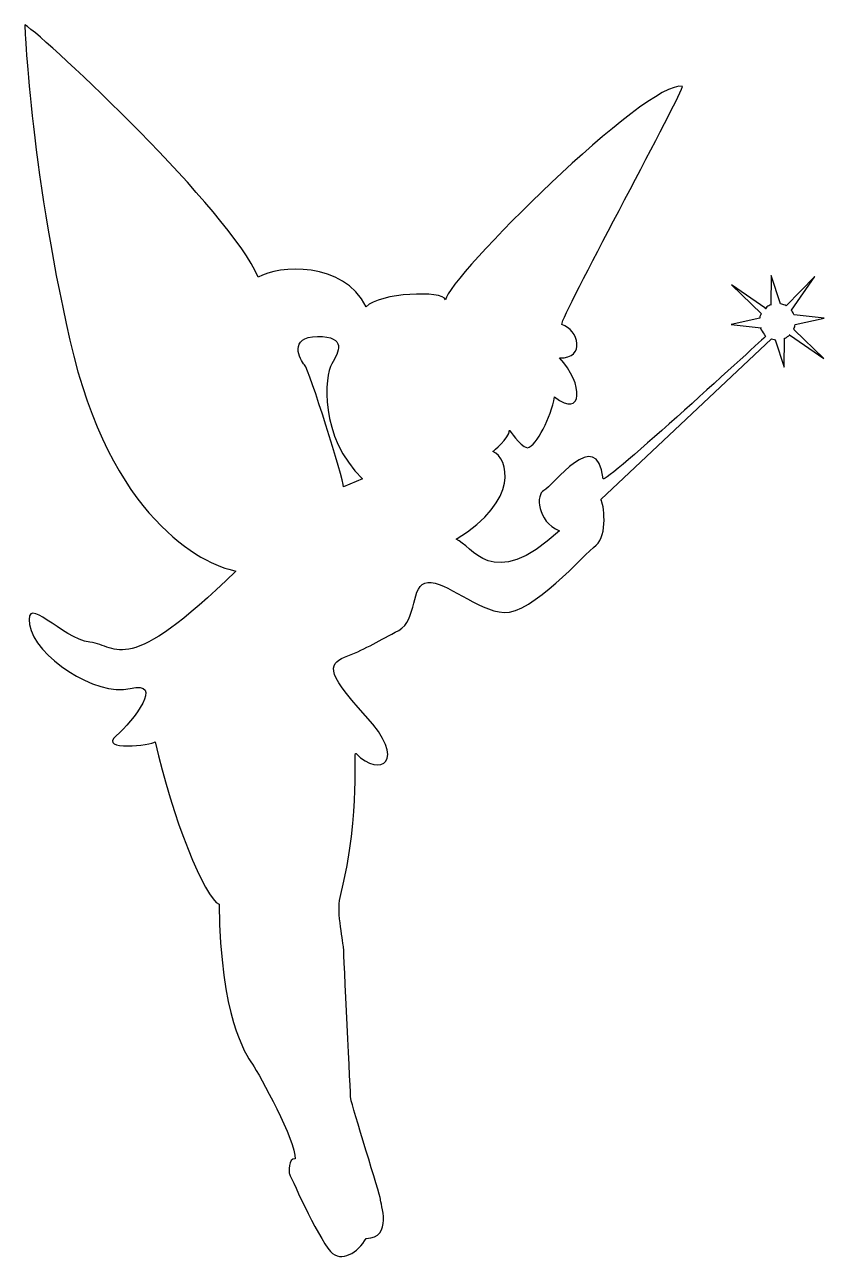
# Model space of a CAD drawing. Header units: centimetres. Extents: x -6 to 6, y -9.4 to 9.3.
import ezdxf

# ---------------------------------------------------------------- set-up
doc = ezdxf.new("R2010")
doc.units = ezdxf.units.CM
doc.header["$MEASUREMENT"] = 0
doc.layers.add('Camada 1', color=7, linetype='Continuous')

msp = doc.modelspace()

# ---------------------------------------------------------------- linework, layer by layer
at = {"layer": 'Camada 1'}
msp.add_open_spline([(-0.87799, -8.99402), (-1.00282, -9.20802), (-1.25248, -9.36851), (-1.41298, -9.19016), (-1.41298, -9.19016), (-1.6161, -8.96442), (-2.03713, -8.01319), (-2.03713, -8.01319), (-2.03713, -8.01319), (-2.03713, -8.01319), (-2.05496, -7.78134), (-1.94797, -7.79919), (-1.94797, -7.79919), (-1.93014, -7.53172), (-2.48296, -6.53308), (-2.58996, -6.37261), (-2.58996, -6.37261), (-2.69696, -6.21211), (-3.07148, -5.65929), (-3.08931, -3.96517), (-3.08931, -3.96517), (-3.30331, -3.89381), (-3.80263, -2.64551), (-4.05229, -1.52203), (-4.05229, -1.52203), (-4.10579, -1.57553), (-4.90827, -1.66467), (-4.64078, -1.43287), (-4.64078, -1.43287), (-4.37329, -1.20104), (-3.90966, -0.59475), (-4.42678, -0.71958), (-4.42678, -0.71958), (-4.94391, -0.84438), (-5.87122, -0.23809), (-5.94255, 0.2434), (-5.94255, 0.2434), (-6.01385, 0.72492), (-5.46103, 0.02944), (-5.03304, -0.02406), (-5.03304, -0.02406), (-4.60505, -0.07756), (-4.49805, -0.57691), (-2.83959, 1.04592), (-2.83959, 1.04592), (-3.35674, 1.15292), (-4.72991, 1.8484), (-5.3362, 4.52334), (-5.3362, 4.52334), (-5.94252, 7.19824), (-6.01385, 9.26689), (-6.01385, 9.26689), (-6.01385, 9.26689), (-5.65722, 9.03506), (-2.92878, 6.46715), (-2.50079, 5.46848), (-2.50079, 5.46848), (-2.19763, 5.64678), (-1.21682, 5.71814), (-0.87799, 5.02263), (-0.87799, 5.02263), (-0.68183, 5.23663), (0.28115, 5.27229), (0.31684, 5.12963), (0.31684, 5.12963), (0.35253, 5.45062), (3.34844, 8.44655), (3.88342, 8.33955), (3.88342, 8.33955), (3.75856, 8.00072), (2.06446, 4.8978), (2.06446, 4.75513), (2.06446, 4.75513), (2.31412, 4.6838), (2.43895, 4.23798), (2.02877, 4.25578), (2.02877, 4.25578), (2.40326, 3.86346), (2.3854, 3.32847), (1.95746, 3.66729), (1.95746, 3.66729), (1.90393, 3.36413), (1.68994, 2.93614), (1.5473, 2.9005), (1.5473, 2.9005), (1.42247, 2.93617), (1.27981, 3.16799), (1.27981, 3.16799), (1.27981, 3.16799), (1.27981, 3.04316), (1.03012, 2.847), (1.03012, 2.847), (1.03012, 2.847), (1.262, 2.74), (1.4403, 2.11585), (0.4773, 1.52736), (0.4773, 1.52736), (0.70913, 1.4382), (1.01229, 0.70707), (2.02876, 1.65219), (2.02876, 1.65219), (1.68996, 1.79485), (1.67213, 2.20504), (1.79696, 2.25854), (1.79696, 2.25854), (1.92176, 2.31204), (2.59939, 3.25716), (2.68855, 2.43684), (2.68855, 2.43684), (2.68855, 2.32984), (5.13169, 4.57679), (5.13169, 4.57679), (5.13169, 4.57679), (5.13169, 4.57679), (5.11026, 4.6123), (5.11026, 4.6123), (5.11026, 4.6123), (5.08608, 4.63791), (5.06676, 4.66823), (5.05393, 4.7017), (5.05393, 4.7017), (5.05393, 4.7017), (5.06449, 4.70437), (5.06449, 4.70437), (5.06449, 4.70437), (5.06449, 4.70437), (4.61475, 4.75655), (4.61475, 4.75655), (4.61475, 4.75655), (4.61475, 4.75655), (5.04322, 4.85045), (5.04322, 4.85045), (5.04322, 4.85045), (5.04322, 4.85045), (5.04364, 4.86328), (5.04364, 4.86328), (5.04364, 4.86328), (5.0474, 4.87881), (5.0525, 4.89381), (5.05877, 4.90815), (5.05877, 4.90815), (5.05877, 4.90815), (5.07136, 4.91553), (5.07136, 4.91553), (5.07136, 4.91553), (5.07136, 4.91553), (4.61805, 5.35508), (4.61805, 5.35508), (4.61805, 5.35508), (4.61805, 5.35508), (5.136, 4.99988), (5.136, 4.99988), (5.136, 4.99988), (5.13354, 4.99784), (5.13113, 4.9957), (5.1288, 4.99345), (5.1288, 4.99345), (5.1288, 4.99345), (5.15277, 5.02245), (5.15277, 5.02245), (5.15277, 5.02245), (5.1701, 5.03454), (5.18891, 5.04465), (5.20891, 5.05245), (5.20891, 5.05245), (5.20891, 5.05245), (5.21058, 5.04795), (5.21058, 5.04795), (5.21058, 5.04795), (5.21058, 5.04795), (5.21778, 5.49401), (5.21778, 5.49401), (5.21778, 5.49401), (5.21778, 5.49401), (5.35708, 5.0656), (5.35708, 5.0656), (5.35708, 5.0656), (5.35708, 5.0656), (5.35713, 5.06671), (5.35713, 5.06671), (5.35713, 5.06671), (5.3806, 5.06245), (5.40293, 5.0552), (5.42388, 5.04531), (5.42388, 5.04531), (5.42388, 5.04531), (5.4405, 5.03764), (5.4405, 5.03764), (5.4405, 5.03764), (5.4405, 5.03764), (5.87074, 5.48055), (5.87074, 5.48055), (5.87074, 5.48055), (5.87074, 5.48055), (5.52183, 4.97176), (5.52183, 4.97176), (5.52183, 4.97176), (5.52183, 4.97176), (5.52776, 4.95954), (5.52776, 4.95954), (5.52776, 4.95954), (5.54009, 4.94271), (5.55051, 4.9244), (5.55874, 4.90496), (5.55874, 4.90496), (5.55874, 4.90496), (5.56345, 4.90239), (5.56345, 4.90239), (5.56345, 4.90239), (5.56345, 4.90239), (6.0138, 4.85029), (6.0138, 4.85029), (6.0138, 4.85029), (6.0138, 4.85029), (5.5789, 4.75509), (5.5789, 4.75509), (5.5789, 4.75509), (5.5789, 4.75509), (5.5767, 4.75549), (5.5767, 4.75549), (5.5767, 4.75549), (5.57305, 4.73284), (5.56657, 4.71112), (5.55768, 4.69069), (5.55768, 4.69069), (5.55768, 4.69069), (5.56345, 4.67675), (5.56345, 4.67675), (5.56345, 4.67675), (5.56345, 4.67675), (6.00903, 4.24426), (6.00903, 4.24426), (6.00903, 4.24426), (6.00903, 4.24426), (5.49119, 4.5992), (5.49119, 4.5992), (5.49119, 4.5992), (5.49119, 4.5992), (5.49675, 4.60298), (5.49675, 4.60298), (5.49675, 4.60298), (5.47585, 4.58285), (5.45172, 4.56604), (5.42521, 4.5534), (5.42521, 4.5534), (5.42521, 4.5534), (5.41743, 4.55258), (5.41743, 4.55258), (5.41743, 4.55258), (5.41743, 4.55258), (5.41002, 4.11263), (5.41002, 4.11263), (5.41002, 4.11263), (5.41002, 4.11263), (5.27471, 4.5284), (5.27471, 4.5284), (5.27471, 4.5284), (5.27471, 4.5284), (5.26286, 4.5307), (5.26286, 4.5307), (5.26286, 4.5307), (5.24812, 4.53316), (5.23386, 4.53679), (5.22008, 4.54152), (5.22008, 4.54152), (5.22008, 4.54152), (2.65288, 2.12479), (2.65288, 2.12479), (2.65288, 2.12479), (2.69752, 2.0624), (2.75988, 1.58091), (2.58157, 1.43825), (2.58157, 1.43825), (2.40326, 1.29559), (1.60968, 0.39502), (1.19949, 0.42177), (1.19949, 0.42177), (0.78939, 0.44852), (0.31679, 0.90326), (0.04929, 0.87651), (0.04929, 0.87651), (-0.2182, 0.84976), (-0.10229, 0.30586), (-0.38762, 0.15428), (-0.38762, 0.15428), (-0.67295, 0.0027), (-0.87805, -0.12213), (-1.15444, -0.22913), (-1.15444, -0.22913), (-1.43082, -0.33613), (-1.52893, -0.43424), (-0.88695, -1.12972), (-0.88695, -1.12972), (-0.24496, -1.8252), (-0.66404, -2.0659), (-1.02961, -1.70032), (-1.02961, -1.70032), (-1.09073, -1.63925), (-0.93232, -2.51487), (-1.27035, -3.86705), (-1.27035, -3.86705), (-1.32385, -4.08105), (-1.21685, -4.57672), (-1.21685, -4.61603), (-1.21685, -4.61603), (-1.21685, -4.69628), (-1.10985, -6.88973), (-1.10985, -6.88973), (-1.10985, -6.88973), (-1.09202, -6.99673), (-0.66403, -8.35208), (-0.66403, -8.40555), (-0.66403, -8.40555), (-0.664, -8.45903), (-0.46784, -8.99402), (-0.87799, -8.99402)], degree=3, knots=[0, 0, 0, 0, 0.0125, 0.0125, 0.0125, 0.0125, 0.025, 0.025, 0.025, 0.025, 0.0375, 0.0375, 0.0375, 0.0375, 0.05, 0.05, 0.05, 0.05, 0.0625, 0.0625, 0.0625, 0.0625, 0.075, 0.075, 0.075, 0.075, 0.0875, 0.0875, 0.0875, 0.0875, 0.1, 0.1, 0.1, 0.1, 0.1125, 0.1125, 0.1125, 0.1125, 0.125, 0.125, 0.125, 0.125, 0.1375, 0.1375, 0.1375, 0.1375, 0.15, 0.15, 0.15, 0.15, 0.1625, 0.1625, 0.1625, 0.1625, 0.175, 0.175, 0.175, 0.175, 0.1875, 0.1875, 0.1875, 0.1875, 0.2, 0.2, 0.2, 0.2, 0.2125, 0.2125, 0.2125, 0.2125, 0.225, 0.225, 0.225, 0.225, 0.2375, 0.2375, 0.2375, 0.2375, 0.25, 0.25, 0.25, 0.25, 0.2625, 0.2625, 0.2625, 0.2625, 0.275, 0.275, 0.275, 0.275, 0.2875, 0.2875, 0.2875, 0.2875, 0.3, 0.3, 0.3, 0.3, 0.3125, 0.3125, 0.3125, 0.3125, 0.325, 0.325, 0.325, 0.325, 0.3375, 0.3375, 0.3375, 0.3375, 0.35, 0.35, 0.35, 0.35, 0.3625, 0.3625, 0.3625, 0.3625, 0.375, 0.375, 0.375, 0.375, 0.3875, 0.3875, 0.3875, 0.3875, 0.4, 0.4, 0.4, 0.4, 0.4125, 0.4125, 0.4125, 0.4125, 0.425, 0.425, 0.425, 0.425, 0.4375, 0.4375, 0.4375, 0.4375, 0.45, 0.45, 0.45, 0.45, 0.4625, 0.4625, 0.4625, 0.4625, 0.475, 0.475, 0.475, 0.475, 0.4875, 0.4875, 0.4875, 0.4875, 0.5, 0.5, 0.5, 0.5, 0.5125, 0.5125, 0.5125, 0.5125, 0.525, 0.525, 0.525, 0.525, 0.5375, 0.5375, 0.5375, 0.5375, 0.55, 0.55, 0.55, 0.55, 0.5625, 0.5625, 0.5625, 0.5625, 0.575, 0.575, 0.575, 0.575, 0.5875, 0.5875, 0.5875, 0.5875, 0.6, 0.6, 0.6, 0.6, 0.6125, 0.6125, 0.6125, 0.6125, 0.625, 0.625, 0.625, 0.625, 0.6375, 0.6375, 0.6375, 0.6375, 0.65, 0.65, 0.65, 0.65, 0.6625, 0.6625, 0.6625, 0.6625, 0.675, 0.675, 0.675, 0.675, 0.6875, 0.6875, 0.6875, 0.6875, 0.7, 0.7, 0.7, 0.7, 0.7125, 0.7125, 0.7125, 0.7125, 0.725, 0.725, 0.725, 0.725, 0.7375, 0.7375, 0.7375, 0.7375, 0.75, 0.75, 0.75, 0.75, 0.7625, 0.7625, 0.7625, 0.7625, 0.775, 0.775, 0.775, 0.775, 0.7875, 0.7875, 0.7875, 0.7875, 0.8, 0.8, 0.8, 0.8, 0.8125, 0.8125, 0.8125, 0.8125, 0.825, 0.825, 0.825, 0.825, 0.8375, 0.8375, 0.8375, 0.8375, 0.85, 0.85, 0.85, 0.85, 0.8625, 0.8625, 0.8625, 0.8625, 0.875, 0.875, 0.875, 0.875, 0.8875, 0.8875, 0.8875, 0.8875, 0.9, 0.9, 0.9, 0.9, 0.9125, 0.9125, 0.9125, 0.9125, 0.925, 0.925, 0.925, 0.925, 0.9375, 0.9375, 0.9375, 0.9375, 0.95, 0.95, 0.95, 0.95, 0.9625, 0.9625, 0.9625, 0.9625, 0.975, 0.975, 0.975, 0.975, 1, 1, 1, 1], dxfattribs=at)
at = {"layer": 'Camada 1', "color": 7}
msp.add_open_spline([(-1.39515, 4.16667), (-1.28815, 4.34503), (-1.16332, 4.57683), (-1.60915, 4.57683), (-1.60915, 4.57683), (-2.055, 4.57683), (-1.87664, 4.22017), (-1.80531, 4.14884), (-1.80531, 4.14884), (-1.73398, 4.07751), (-1.21682, 2.41905), (-1.21682, 2.31205), (-1.21682, 2.31205), (-1.21682, 2.31205), (-0.93149, 2.43688), (-0.93149, 2.43688), (-0.93149, 2.43688), (-1.59128, 3.061), (-1.50215, 3.98834), (-1.39515, 4.16667)], degree=3, knots=[0, 0, 0, 0, 0.16666667, 0.16666667, 0.16666667, 0.16666667, 0.33333333, 0.33333333, 0.33333333, 0.33333333, 0.5, 0.5, 0.5, 0.5, 0.66666667, 0.66666667, 0.66666667, 0.66666667, 1, 1, 1, 1], dxfattribs=at)

doc.saveas('drawing.dxf')
